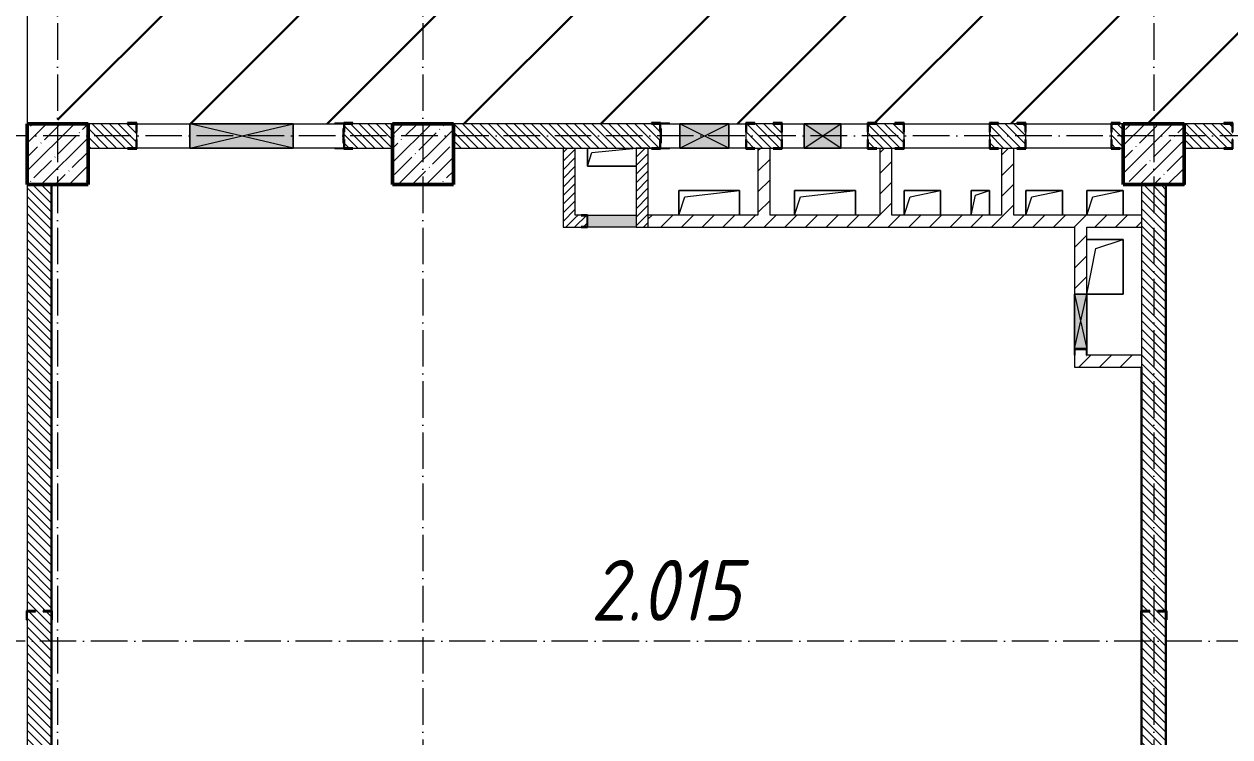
# Model space of a CAD drawing. Header units: millimetres. Extents: x 35697 to 388678, y -91946 to 171347.
# Drawn here: x 88485 to 98385, y 121859 to 127712 of the extents above; entities that cross this region are included whole.
import ezdxf

# ---------------------------------------------------------------- set-up
doc = ezdxf.new("R2010")
doc.units = ezdxf.units.MM
doc.linetypes.add('50_200_ШТРИХ_1Т_ш5_п1_п1_', pattern=[700, 500, -100, 0, -100])
for name, color, linetype, lineweight in [('2.1) ПГП окна 2.8 м', 5, 'Continuous', 30), ('2.4) ПГП вычит ЖБбалки 0.4 м -', 24, 'Continuous', 30), ('3.1) ЖБ окна 1.2 м', 102, 'Continuous', 30), ('A-DETL-GENF-OTLN', 7, 'Continuous', 9), ('A-FLOR-____-OTLN', 7, 'Continuous', 9), ('A-GENM-____-MCUT', 7, 'Continuous', 25), ('A-GENM-____-OTLN', 7, 'Continuous', 9), ('A-GENM-____-OTLN-1', 7, 'Continuous', 25), ('A-GLAZ-____-OTLN', 7, 'Continuous', 9), ('A-WALL-____-MCUT', 7, 'Continuous', 13), ('A-WALL-____-PATT-1', 7, 'Continuous', 9), ('A-WALL-FNSH-MCUT-1', 7, 'Continuous', 9), ('I-WALL-____-OTLN', 7, 'Continuous', 9), ('S-COLS-____-MCUT', 7, 'Continuous', 50), ('S-COLS-____-OTLN', 7, 'Continuous', 9), ('S-GRID-____-OTLN-1', 7, '50_200_ШТРИХ_1Т_ш5_п1_п1_', 9), ('Марки помещений', 7, 'Continuous', 9)]:
    doc.layers.add(name, color=color, linetype=linetype, lineweight=lineweight)
doc.styles.add('ISOCPEUR_I_2', font='isocpeui.ttf', dxfattribs={"width": 0.85, "height": 2.3})
pattern_1 = [(135, (43259.71, 63713.66), (-35.35534, -35.35534), [])]
pattern_2 = [(45, (43259.71, 63713.66), (-84.85281, 84.85281), [])]
pattern_3 = [(45, (43259.71, 63713.66), (-35.35534, 35.35534), [])]

# ---------------------------------------------------------------- blocks, each defined once
blk = doc.blocks.new('BSC_Колонна _Прямоугольная - 500х500-V18-АР1_План отверстий 2 этажа в осях 1-64_Ю-ЯЯ')
at = {"layer": 'S-COLS-____-OTLN'}
h = blk.add_hatch(dxfattribs=at)
h.set_pattern_fill('FP_27', color=256, style=0, pattern_type=2)
h.set_pattern_definition([(45, (-54500, -62931.04), (-114.04925, 114.04925), []), (45, (-54385.95, -62931.04), (-114.04925, 114.04925), [201.613, -40.323, 3.353, -36.97])])
h.paths.add_polyline_path([(-250, -250), (250, -250), (250, 250), (-250, 250)], flags=0)
at = {"layer": 'S-COLS-____-MCUT'}
for p, q in [((250, 250), (-250, 250)), ((-250, 250), (-250, -250)), ((250, -250), (250, 250)), ((-250, -250), (250, -250))]:
    blk.add_line(p, q, dxfattribs=at)
blk = doc.blocks.new('BSC_Колонна _Прямоугольная - 500х500-V46-АР1_План отверстий 2 этажа в осях 1-64_Ю-ЯЯ')
at = {"layer": 'S-COLS-____-OTLN'}
h = blk.add_hatch(dxfattribs=at)
h.set_pattern_fill('FP_56', color=256, style=0, pattern_type=2)
h.set_pattern_definition([(45, (-48500, -62931.04), (-114.04925, 114.04925), []), (45, (-48385.95, -62931.04), (-114.04925, 114.04925), [201.613, -40.323, 3.353, -36.97])])
h.paths.add_polyline_path([(-250, -250), (250, -250), (250, 250), (-250, 250)], flags=0)
at = {"layer": 'S-COLS-____-MCUT'}
for p, q in [((250, 250), (-250, 250)), ((-250, 250), (-250, -250)), ((250, -250), (250, 250)), ((-250, -250), (250, -250))]:
    blk.add_line(p, q, dxfattribs=at)
blk = doc.blocks.new('BSC_Колонна _Прямоугольная - 500х500-V72-АР1_План отверстий 2 этажа в осях 1-64_Ю-ЯЯ')
at = {"layer": 'S-COLS-____-OTLN'}
h = blk.add_hatch(dxfattribs=at)
h.set_pattern_fill('FP_84', color=256, style=0, pattern_type=2)
h.set_pattern_definition([(45, (-45500, -62931.04), (-114.04925, 114.04925), []), (45, (-45385.95, -62931.04), (-114.04925, 114.04925), [201.613, -40.323, 3.353, -36.97])])
h.paths.add_polyline_path([(-250, -250), (250, -250), (250, 250), (-250, 250)], flags=0)
at = {"layer": 'S-COLS-____-MCUT'}
for p, q in [((250, 250), (-250, 250)), ((-250, 250), (-250, -250)), ((250, -250), (250, 250)), ((-250, -250), (250, -250))]:
    blk.add_line(p, q, dxfattribs=at)
blk = doc.blocks.new('154_Стойка_СКБ_Уголок - СМ-2180_200-28268025-АР1_План отверстий 2 этажа в осях 1-64_Ю-ЯЯ')
at = {"layer": 'A-GENM-____-MCUT'}
for p, q in [((125, 156), (125, 81)), ((200, 156), (125, 156)), ((131, 81), (131, 150)), ((131, 150), (200, 150)), ((200, 150), (200, 156)), ((125, 81), (131, 81)), ((131, 19), (125, 19)), ((125, 19), (125, -56)), ((131, -50), (131, 19)), ((125, -56), (200, -56)), ((200, -50), (131, -50)), ((200, -56), (200, -50))]:
    blk.add_line(p, q, dxfattribs=at)
blk = doc.blocks.new('Стойка_Влож_Полоса боковая - Полоса-28213942-АР1_План отверстий 2 этажа в осях 1-64_Ю-ЯЯ')
at = {"layer": 'A-GENM-____-OTLN'}
for p, q in [((-5, 60), (0, 60)), ((-5, -60), (-5, 60)), ((0, -60), (-5, -60))]:
    blk.add_line(p, q, dxfattribs=at)
blk = doc.blocks.new('Стойка_Влож_Уголок_Опорный - Уголок-28213941-АР1_План отверстий 2 этажа в осях 1-64_Ю-ЯЯ')
at = {"layer": 'A-GENM-____-OTLN'}
for p, q in [((-212, -6), (-212, 0)), ((0, 0), (0, -6)), ((-212, -75), (-212, -6)), ((-212, -6), (-206, -6)), ((-212, -75), (-206, -75)), ((-6, -6), (0, -6)), ((-6, -75), (0, -75)), ((0, -6), (0, -75))]:
    blk.add_line(p, q, dxfattribs=at)
blk = doc.blocks.new('Фахверк_СКБ_Уголок - 200_3960_зеркало-28268689-АР1_План отверстий 2 этажа в осях 1-64_Ю-ЯЯ')
at = {"layer": 'A-GENM-____-MCUT'}
for p, q in [((200, 156), (125, 156)), ((125, 156), (125, 81)), ((131, 81), (131, 150)), ((131, 150), (200, 150)), ((200, 150), (200, 156)), ((125, 81), (131, 81)), ((131, 19), (125, 19)), ((125, 19), (125, -56)), ((131, -50), (131, 19)), ((125, -56), (200, -56)), ((200, -50), (131, -50)), ((200, -56), (200, -50))]:
    blk.add_line(p, q, dxfattribs=at)
blk = doc.blocks.new('Фахверк_СКБ_Уголок - 200_3960-28268576-АР1_План отверстий 2 этажа в осях 1-64_Ю-ЯЯ')
at = {"layer": 'A-GENM-____-MCUT'}
for p, q in [((200, 156), (125, 156)), ((125, 156), (125, 81)), ((131, 81), (131, 150)), ((131, 150), (200, 150)), ((200, 150), (200, 156)), ((125, 81), (131, 81)), ((131, 19), (125, 19)), ((125, 19), (125, -56)), ((131, -50), (131, 19)), ((125, -56), (200, -56)), ((200, -50), (131, -50)), ((200, -56), (200, -50))]:
    blk.add_line(p, q, dxfattribs=at)
blk = doc.blocks.new('154_Стойка_СКБ_Уголок - СМ-2480_200-28346303-АР1_План отверстий 2 этажа в осях 1-64_Ю-ЯЯ')
at = {"layer": 'A-GENM-____-MCUT'}
for p, q in [((125, 156), (125, 81)), ((200, 156), (125, 156)), ((131, 81), (131, 150)), ((131, 150), (200, 150)), ((200, 150), (200, 156)), ((125, 81), (131, 81)), ((131, 19), (125, 19)), ((125, 19), (125, -56)), ((131, -50), (131, 19)), ((125, -56), (200, -56)), ((200, -50), (131, -50)), ((200, -56), (200, -50))]:
    blk.add_line(p, q, dxfattribs=at)
blk = doc.blocks.new('Стойка_Влож_Полоса боковая - Полоса-V150-АР1_План отверстий 2 этажа в осях 1-64_Ю-ЯЯ')
at = {"layer": 'A-GENM-____-OTLN'}
for p, q in [((-5, 60), (0, 60)), ((-5, -60), (-5, 60)), ((0, 31), (0, -31)), ((0, -60), (-5, -60))]:
    blk.add_line(p, q, dxfattribs=at)
blk = doc.blocks.new('Фахверк_СКБ_Уголок - 200_3550-28267367-АР1_План отверстий 2 этажа в осях 1-64_Ю-ЯЯ')
at = {"layer": 'A-GENM-____-MCUT'}
for p, q in [((200, 156), (125, 156)), ((125, 156), (125, 81)), ((131, 81), (131, 150)), ((131, 150), (200, 150)), ((200, 150), (200, 156)), ((125, 81), (131, 81)), ((131, 19), (125, 19)), ((125, 19), (125, -56)), ((131, -50), (131, 19)), ((125, -56), (200, -56)), ((200, -50), (131, -50)), ((200, -56), (200, -50))]:
    blk.add_line(p, q, dxfattribs=at)
blk = doc.blocks.new('AR_Отверстие Ниша - Лючок-32403922-АР1_План отверстий 2 этажа в осях 1-64_Ю-ЯЯ')
at = {"layer": 'A-GLAZ-____-OTLN'}
blk.add_hatch(color=256, dxfattribs=at).paths.add_polyline_path([(-200, 50), (-200, -50), (200, -50), (200, 50)], flags=0)
for p, q in [((-200, 50), (200, 50)), ((-200, -50), (-200, 50)), ((200, -50), (-200, -50))]:
    blk.add_line(p, q, dxfattribs=at)
blk = doc.blocks.new('154_Фахверк_СКБ_Швеллер - Тип_100_3960-28331862-АР1_План отверстий 2 этажа в осях 1-64_Ю-ЯЯ')
at = {"layer": 'A-GENM-____-MCUT'}
for p, q in [((175, 50), (125, 50)), ((125, 50), (125, -50)), ((128, 47), (175, 47)), ((128, -47), (128, 47)), ((175, 47), (175, 50)), ((125, -50), (175, -50)), ((175, -47), (128, -47)), ((175, -50), (175, -47))]:
    blk.add_line(p, q, dxfattribs=at)
blk = doc.blocks.new('AR_Отверстие прямоугольное _в плите_ - AR_Отверстие прямоугольное _в плите_-V152-АР1_План отверстий 2 этажа в осях 1-64_Ю-ЯЯ')
at = {"layer": 'A-GENM-____-OTLN'}
for p, q in [((250, 100), (-250, 100)), ((-250, 100), (-250, -100)), ((-200, 50), (250, 100)), ((250, -100), (250, 100)), ((-250, -100), (-200, 50))]:
    blk.add_line(p, q, dxfattribs=at)
blk = doc.blocks.new('AR_Отверстие прямоугольное _в плите_ - AR_Отверстие прямоугольное _в плите_-30423629-АР1_План отверстий 2 этажа в осях 1-64_Ю-ЯЯ')
at = {"layer": 'A-GENM-____-OTLN'}
for p, q in [((150, 100), (-150, 100)), ((-150, 100), (-150, -100)), ((-100, 50), (150, 100)), ((150, -100), (150, 100)), ((-150, -100), (-100, 50))]:
    blk.add_line(p, q, dxfattribs=at)
blk = doc.blocks.new('AR_Отверстие прямоугольное _в плите_ - AR_Отверстие прямоугольное _в плите_-30423631-АР1_План отверстий 2 этажа в осях 1-64_Ю-ЯЯ')
at = {"layer": 'A-GENM-____-OTLN'}
for p, q in [((75, 100), (-75, 100)), ((-75, 100), (-75, -100)), ((-37.5, 62.5), (75, 100)), ((75, -100), (75, 100)), ((-75, -100), (-37.5, 62.5))]:
    blk.add_line(p, q, dxfattribs=at)
blk = doc.blocks.new('AR_Отверстие прямоугольное _в плите_ - AR_Отверстие прямоугольное _в плите_-V154-АР1_План отверстий 2 этажа в осях 1-64_Ю-ЯЯ')
at = {"layer": 'A-GENM-____-OTLN'}
for p, q in [((-200, 75), (-200, -75)), ((-200, -75), (-162.5, 37.5)), ((-162.5, 37.5), (200, 75)), ((-200, -75), (200, -75))]:
    blk.add_line(p, q, dxfattribs=at)
blk = doc.blocks.new('AR_Отверстие прямоугольное _в плите_ - AR_Отверстие прямоугольное _в плите_-30552603-АР1_План отверстий 2 этажа в осях 1-64_Ю-ЯЯ')
at = {"layer": 'A-GENM-____-OTLN'}
for p, q in [((150, 225), (-150, 225)), ((-75, 150), (150, 225)), ((150, -225), (150, 225)), ((-150, -225), (-75, 150)), ((-150, -225), (150, -225))]:
    blk.add_line(p, q, dxfattribs=at)
blk = doc.blocks.new('AR_Отверстие прямоугольное _в стене_ - AR_Отверстие прямоугольное _в стене__ЭОМ-36405773-АР1_План отверстий 2 этажа в осях 1-64_Ю-ЯЯ')
at = {"layer": 'A-GLAZ-____-OTLN'}
blk.add_hatch(color=256, dxfattribs=at).paths.add_polyline_path([(200, 100), (-200, 100), (-200, -100), (200, -100)], flags=0)
at = {"layer": 'A-DETL-GENF-OTLN'}
for p, q in [((-200, -100), (-200, 100)), ((-200, 100), (200, 100)), ((200, 100), (-200, -100)), ((-200, 100), (200, -100)), ((200, 100), (-200, 100)), ((-200, 100), (-200, -100)), ((200, 100), (200, -100)), ((200, -100), (200, 100)), ((200, -100), (-200, -100)), ((-200, -100), (200, -100))]:
    blk.add_line(p, q, dxfattribs=at)
blk = doc.blocks.new('AR_Отверстие прямоугольное _в стене__БезПР - AR_Отверстие прямоугольное _в стене__БезПР-36392850-АР1_План отверстий 2 этажа в осях 1-64_Ю-ЯЯ')
at = {"layer": 'A-GLAZ-____-OTLN'}
blk.add_hatch(color=256, dxfattribs=at).paths.add_polyline_path([(150, 100), (-150, 100), (-150, -100), (150, -100)], flags=0)
at = {"layer": 'A-DETL-GENF-OTLN'}
for p, q in [((-150, -100), (-150, 100)), ((-150, 100), (150, 100)), ((150, 100), (-150, -100)), ((-150, 100), (150, -100)), ((150, 100), (-150, 100)), ((-150, 100), (-150, -100)), ((150, 100), (150, -100)), ((150, -100), (150, 100)), ((150, -100), (-150, -100)), ((-150, -100), (150, -100))]:
    blk.add_line(p, q, dxfattribs=at)
blk = doc.blocks.new('AR_Отверстие прямоугольное _в стене_ - AR_Отверстие прямоугольное _в стене__ОВ-36816157-АР1_План отверстий 2 этажа в осях 1-64_Ю-ЯЯ')
at = {"layer": 'A-GLAZ-____-OTLN'}
blk.add_hatch(color=256, dxfattribs=at).paths.add_polyline_path([(-425, 100), (-425, -100), (425, -100), (425, 100)], flags=0)
at = {"layer": 'A-DETL-GENF-OTLN'}
for p, q in [((-425, -100), (-425, 100)), ((-425, 100), (425, 100)), ((425, 100), (-425, -100)), ((-425, 100), (425, -100)), ((425, 100), (-425, 100)), ((-425, 100), (-425, -100)), ((425, 100), (425, -100)), ((425, -100), (425, 100)), ((425, -100), (-425, -100)), ((-425, -100), (425, -100))]:
    blk.add_line(p, q, dxfattribs=at)
blk = doc.blocks.new('AR_Отверстие прямоугольное _в стене_ - AR_Отверстие прямоугольное _в стене__ОВ-36815583-АР1_План отверстий 2 этажа в осях 1-64_Ю-ЯЯ')
at = {"layer": 'A-GLAZ-____-OTLN'}
blk.add_hatch(color=256, dxfattribs=at).paths.add_polyline_path([(-225, 50), (-225, -50), (225, -50), (225, 50)], flags=0)
at = {"layer": 'A-DETL-GENF-OTLN'}
for p, q in [((-225, 50), (225, 50)), ((225, 50), (-225, -50)), ((-225, 50), (225, -50)), ((225, 50), (-225, 50)), ((225, 50), (225, -50)), ((225, -50), (225, 50)), ((225, -50), (-225, -50)), ((-225, -50), (225, -50))]:
    blk.add_line(p, q, dxfattribs=at)
blk = doc.blocks.new('154_Фахверк_СКБ_Швеллер - Тип_100_3960_зеркало-36793856-АР1_План отверстий 2 этажа в осях 1-64_Ю-ЯЯ')
at = {"layer": 'A-GENM-____-MCUT'}
for p, q in [((175, 50), (125, 50)), ((125, 50), (125, -50)), ((128, 47), (175, 47)), ((128, -47), (128, 47)), ((175, 47), (175, 50)), ((125, -50), (175, -50)), ((175, -47), (128, -47)), ((175, -50), (175, -47))]:
    blk.add_line(p, q, dxfattribs=at)
blk = doc.blocks.new('2этаж')
at = {"layer": 'S-GRID-____-OTLN-1', "color": 251, "ltscale": 0.6, "true_color": 0x636466}
for p, q in [((29908.3, 549908.8), (29908.3, 512083.3)), ((32908.3, 549908.8), (32908.3, 511907.5)), ((38908.3, 549908.8), (38908.3, 511907.5)), ((88482.7, 522097), (-20260.4, 522097)), ((59888.4, 517947), (-20260.4, 517947))]:
    blk.add_line(p, q, dxfattribs=at)

msp = doc.modelspace()

# ---------------------------------------------------------------- hatches: boundary and pattern name
at = {"layer": '2.1) ПГП окна 2.8 м'}
h = msp.add_hatch(dxfattribs=at)
h.set_pattern_fill('ANSI31', color=5, scale=250)
h.paths.add_polyline_path([(117699.7, 133594.7), (117159.7, 133594.7), (112459.7, 133594.7), (111959.7, 133594.7), (111759.7, 133594.7), (111759.7, 133144.7), (111533.7, 133144.7), (111533.7, 133138.7), (111085.7, 133138.7), (110959.7, 133144.7), (110959.7, 133594.7), (107509.7, 133594.7), (107509.7, 133094.7), (107009.7, 133094.7), (107009.7, 131394.7), (107509.7, 131394.7), (107509.7, 130894.7), (107009.7, 130894.7), (106509.7, 130894.7), (105209.7, 130894.7), (104209.7, 130894.7), (103209.7, 130894.7), (102711.1, 130894.7), (102511.1, 130894.7), (102059.7, 130894.7), (100359.7, 130894.7), (100359.7, 130094.7), (100084.7, 130094.7), (99184.7, 130094.7), (98909.7, 130094.7), (98909.7, 130894.7), (97559.7, 130894.7), (97061.1, 130894.7), (96861.1, 130894.7), (96409.7, 130894.7), (96059.7, 130894.7), (96059.7, 130294.7), (95959.7, 130294.7), (95909.7, 130294.7), (95909.7, 130394.7), (94809.7, 130394.7), (94809.7, 130294.7), (94509.7, 130294.7), (93559.7, 130294.7), (93459.7, 130294.7), (93459.7, 130894.7), (93459.7, 131144.7), (93259.7, 131144.7), (93259.7, 131244.7), (90809.7, 131244.7), (89009.7, 131244.7), (89009.7, 130994.7), (88759.7, 130994.7), (88759.7, 126894.7), (89009.7, 126894.7), (89334.7, 126894.7), (89334.7, 126900.7), (89409.7, 126900.7), (89844.7, 126894.7), (90694.7, 126894.7), (91034.7, 126894.7), (91034.7, 126900.7), (91103.7, 126900.7), (91109.7, 126900.7), (91184.7, 126900.7), (91509.7, 126894.7), (92009.7, 126894.7), (93634.7, 126894.7), (93634.7, 126900.7), (93709.7, 126900.7), (93715.7, 126900.7), (93784.7, 126900.7), (93869.7, 126894.7), (94269.7, 126894.7), (94409.7, 126894.7), (94409.7, 126900.7), (94484.7, 126900.7), (94634.7, 126894.7), (94634.7, 126900.7), (94709.7, 126900.7), (94889.7, 126894.7), (95189.7, 126894.7), (95409.7, 126894.7), (95409.7, 126900.7), (95484.7, 126900.7), (95634.7, 126894.7), (95634.7, 126900.7), (95709.7, 126900.7), (96409.7, 126894.7), (96409.7, 126900.7), (96484.7, 126900.7), (96634.7, 126894.7), (96634.7, 126900.7), (96709.7, 126900.7), (97409.7, 126894.7), (97409.7, 126900.7), (97509.7, 126900.7), (97509.7, 126894.7), (98009.7, 126894.7), (98334.7, 126894.7), (98334.7, 126900.7), (98409.7, 126900.7), (98759.7, 126894.7), (99609.7, 126894.7), (100034.7, 126894.7), (100034.7, 126900.7), (100103.7, 126900.7), (100109.7, 126900.7), (100184.7, 126900.7), (100509.7, 126894.7), (101009.7, 126894.7), (101509.7, 126894.7), (102009.7, 126894.7), (103734.7, 126894.7), (103734.7, 126900.7), (103809.7, 126900.7), (103815.7, 126900.7), (103839.7, 126894.7), (103809.7, 126894.7), (103809.7, 126854.7), (103814.7, 126854.7), (103814.7, 126694.7), (105609.7, 126694.7), (105609.7, 126763.7), (105609.7, 126825.7), (105609.7, 126900.7), (105684.7, 126900.7), (106509.7, 126894.7), (107009.7, 126894.7), (107534.7, 126894.7), (107534.7, 126900.7), (107609.7, 126900.7), (107615.7, 126900.7), (107684.7, 126900.7), (108334.7, 126894.7), (108584.7, 126894.7), (108684.7, 126894.7), (108684.7, 126900.7), (108753.7, 126900.7), (108759.7, 126900.7), (108834.7, 126900.7), (109959.7, 126894.7), (110409.7, 126894.7), (112009.7, 126894.7), (112509.7, 126894.7), (114834.7, 126894.7), (114834.7, 126900.7), (114909.7, 126900.7), (114915.7, 126900.7), (114984.7, 126900.7), (116509.7, 126894.7), (116509.7, 126900.7), (116584.7, 126900.7), (117699.7, 126896.7)])
h.paths.add_polyline_path([(111959.7, 130894.7), (111959.7, 131394.7), (112459.7, 131394.7), (112459.7, 130894.7)], flags=16)
h.paths.add_polyline_path([(117709.7, 126694.7), (116584.7, 126694.7), (116584.7, 126688.7), (116509.7, 126688.7), (114984.7, 126692.9), (114984.7, 126688.7), (114915.7, 126688.7), (114909.7, 126688.7), (114834.7, 126688.7), (114309.7, 126691.1), (114309.7, 126619.7), (114309.7, 125769.7), (114309.7, 125194.7), (114209.7, 125194.7), (114159.7, 125194.7), (113709.7, 125194.7), (113659.7, 125194.7), (113509.7, 125194.7), (113509.7, 125069.7), (113515.7, 125069.7), (113515.7, 124994.7), (113509.7, 123394.7), (113515.7, 123394.7), (113515.7, 123319.7), (113509.7, 122794.7), (117709.7, 122794.7)])
at = {"layer": 'A-WALL-____-PATT-1'}
h = msp.add_hatch(dxfattribs=at)
h.set_pattern_fill('FP_6', color=256, style=0, pattern_type=2)
h.set_pattern_definition(pattern_1)
h.paths.add_polyline_path([(91115.7, 126694.7), (91509.7, 126694.7), (91509.7, 126894.7), (91115.7, 126894.7), (91115.7, 126825.7), (91109.7, 126825.7), (91109.7, 126763.7), (91115.7, 126763.7), (91115.7, 126734.7)], flags=0)
h.paths.add_polyline_path([(89009.7, 126694.7), (89403.7, 126694.7), (89403.7, 126763.7), (89409.7, 126763.7), (89409.7, 126825.7), (89403.7, 126825.7), (89403.7, 126894.7), (89009.7, 126894.7)], flags=0)
h = msp.add_hatch(dxfattribs=at)
h.set_pattern_fill('FP_6', color=256, style=0, pattern_type=2)
h.set_pattern_definition(pattern_1)
h.paths.add_polyline_path([(97484.7, 126694.7), (97509.7, 126694.7), (97509.7, 126894.7), (97415.7, 126894.7), (97415.7, 126825.7), (97409.7, 126825.7), (97409.7, 126763.7), (97415.7, 126763.7), (97415.7, 126694.7)], flags=0)
h.paths.add_polyline_path([(95415.7, 126694.7), (95703.7, 126694.7), (95703.7, 126763.7), (95709.7, 126763.7), (95709.7, 126825.7), (95703.7, 126825.7), (95703.7, 126894.7), (95415.7, 126894.7), (95415.7, 126825.7), (95409.7, 126825.7), (95409.7, 126763.7), (95415.7, 126763.7)], flags=0)
h.paths.add_polyline_path([(96415.7, 126694.7), (96703.7, 126694.7), (96703.7, 126763.7), (96709.7, 126763.7), (96709.7, 126825.7), (96703.7, 126825.7), (96703.7, 126894.7), (96415.7, 126894.7), (96415.7, 126825.7), (96409.7, 126825.7), (96409.7, 126763.7), (96415.7, 126763.7), (96415.7, 126698.7)], flags=0)
h.paths.add_polyline_path([(94484.7, 126694.7), (94703.7, 126694.7), (94703.7, 126763.7), (94709.7, 126763.7), (94709.7, 126825.7), (94703.7, 126825.7), (94703.7, 126894.7), (94415.7, 126894.7), (94415.7, 126825.7), (94409.7, 126825.7), (94409.7, 126763.7), (94415.7, 126763.7), (94415.7, 126694.7)], flags=0)
h.paths.add_polyline_path([(93634.7, 126694.7), (93703.7, 126694.7), (93703.7, 126763.7), (93709.7, 126763.7), (93709.7, 126825.7), (93703.7, 126825.7), (93703.7, 126894.7), (92009.7, 126894.7), (92009.7, 126694.7), (93618.3, 126694.7)], flags=0)
h = msp.add_hatch(dxfattribs=at)
h.set_pattern_fill('FP_6', color=256, style=0, pattern_type=2)
h.set_pattern_definition(pattern_1)
h.paths.add_polyline_path([(100115.7, 126694.7), (100509.7, 126694.7), (100509.7, 126894.7), (100115.7, 126894.7), (100115.7, 126825.7), (100109.7, 126825.7), (100109.7, 126763.7), (100115.7, 126763.7), (100115.7, 126734.7)], flags=0)
h.paths.add_polyline_path([(98009.7, 126694.7), (98403.7, 126694.7), (98403.7, 126763.7), (98409.7, 126763.7), (98409.7, 126825.7), (98403.7, 126825.7), (98403.7, 126894.7), (98009.7, 126894.7)], flags=0)
h = msp.add_hatch(dxfattribs=at)
h.set_pattern_fill('FP_5', color=256, style=0, pattern_type=2)
h.set_pattern_definition(pattern_3)
h.paths.add_polyline_path([(93009.7, 126044.7), (93009.7, 126694.7), (92909.7, 126694.7), (92909.7, 126044.7)], flags=0)
h = msp.add_hatch(dxfattribs=at)
h.set_pattern_fill('FP_5', color=256, style=0, pattern_type=2)
h.set_pattern_definition(pattern_3)
h.paths.add_polyline_path([(93609.7, 126044.7), (93609.7, 126694.7), (93509.7, 126694.7), (93509.7, 126044.7)], flags=0)
h = msp.add_hatch(dxfattribs=at)
h.set_pattern_fill('FP_4', color=256, style=0, pattern_type=2)
h.set_pattern_definition(pattern_2)
h.paths.add_polyline_path([(94609.7, 126144.7), (94609.7, 126694.7), (94509.7, 126694.7), (94509.7, 126144.7)], flags=0)
h = msp.add_hatch(dxfattribs=at)
h.set_pattern_fill('FP_4', color=256, style=0, pattern_type=2)
h.set_pattern_definition(pattern_2)
h.paths.add_polyline_path([(95609.7, 126144.7), (95609.7, 126694.7), (95509.7, 126694.7), (95509.7, 126144.7)], flags=0)
h = msp.add_hatch(dxfattribs=at)
h.set_pattern_fill('FP_4', color=256, style=0, pattern_type=2)
h.set_pattern_definition(pattern_2)
h.paths.add_polyline_path([(96609.7, 126144.7), (96609.7, 126694.7), (96509.7, 126694.7), (96509.7, 126144.7)], flags=0)
h = msp.add_hatch(dxfattribs=at)
h.set_pattern_fill('FP_6', color=256, style=0, pattern_type=2)
h.set_pattern_definition(pattern_1)
h.paths.add_polyline_path([(88509.7, 119394.7), (88709.7, 119394.7), (88709.7, 122888.7), (88640.7, 122888.7), (88640.7, 122894.7), (88709.7, 122894.7), (88709.7, 126394.7), (88509.7, 126394.7), (88509.7, 122894.7), (88578.7, 122894.7), (88578.7, 122888.7), (88509.7, 122888.7), (88509.7, 120938.3)], flags=0)
h = msp.add_hatch(dxfattribs=at)
h.set_pattern_fill('FP_6', color=256, style=0, pattern_type=2)
h.set_pattern_definition(pattern_1)
h.paths.add_polyline_path([(97859.7, 119394.7), (97859.7, 122888.7), (97790.7, 122888.7), (97790.7, 122894.7), (97859.7, 122894.7), (97859.7, 126394.7), (97659.7, 126394.7), (97659.7, 122894.7), (97728.7, 122894.7), (97728.7, 122888.7), (97659.7, 122888.7), (97659.7, 119394.7)], flags=0)
h = msp.add_hatch(dxfattribs=at)
h.set_pattern_fill('FP_5', color=256, style=0, pattern_type=2)
h.set_pattern_definition(pattern_3)
h.paths.add_polyline_path([(93059.7, 126044.7), (93059.7, 126047.7), (93106.7, 126047.7), (93106.7, 126141.7), (93059.7, 126141.7), (93059.7, 126144.7), (93009.7, 126144.7), (93009.7, 126044.7)], flags=0)
h = msp.add_hatch(dxfattribs=at)
h.set_pattern_fill('FP_4', color=256, style=0, pattern_type=2)
h.set_pattern_definition(pattern_2)
h.paths.add_polyline_path([(97209.7, 126044.7), (97659.7, 126044.7), (97659.7, 126144.7), (93609.7, 126144.7), (93609.7, 126044.7), (97153.3, 126044.7)], flags=0)
h = msp.add_hatch(dxfattribs=at)
h.set_pattern_fill('FP_4', color=256, style=0, pattern_type=2)
h.set_pattern_definition(pattern_2)
h.paths.add_polyline_path([(97206.7, 124994.7), (97206.7, 125041.7), (97112.7, 125041.7), (97112.7, 124994.7), (97159.7, 124994.7)], flags=0)
h.paths.add_polyline_path([(97109.7, 125494.7), (97209.7, 125494.7), (97209.7, 126044.7), (97109.7, 126044.7), (97109.7, 125781.5)], flags=0)
h = msp.add_hatch(dxfattribs=at)
h.set_pattern_fill('FP_4', color=256, style=0, pattern_type=2)
h.set_pattern_definition(pattern_2)
h.paths.add_polyline_path([(97206.7, 124894.7), (97659.7, 124894.7), (97659.7, 124994.7), (97109.7, 124994.7), (97109.7, 124894.7), (97112.7, 124894.7)], flags=0)

# ---------------------------------------------------------------- linework, layer by layer
at = {"layer": '2.4) ПГП вычит ЖБбалки 0.4 м -'}
for points in [[(98009.7, 126694.7), (98009.7, 126394.7), (97859.7, 126394.7), (97859.7, 119394.7), (98009.7, 119394.7)], [(88709.7, 126394.7), (88709.7, 119394.7)], [(97659.7, 124894.7), (97659.7, 119394.7)]]:
    msp.add_lwpolyline(points, dxfattribs=at)
at = {"layer": 'A-FLOR-____-OTLN'}
for p, q in [((88509.7, 130994.7), (88509.7, 126894.7)), ((93109.7, 126544.7), (93109.7, 126694.7)), ((93509.7, 126544.7), (93109.7, 126544.7)), ((93859.7, 126344.7), (94359.7, 126344.7)), ((93859.7, 126144.7), (93859.7, 126344.7)), ((94359.7, 126344.7), (94359.7, 126144.7)), ((94809.7, 126344.7), (95309.7, 126344.7)), ((94809.7, 126144.7), (94809.7, 126344.7)), ((95309.7, 126344.7), (95309.7, 126144.7)), ((95709.7, 126344.7), (96009.7, 126344.7)), ((95709.7, 126144.7), (95709.7, 126344.7)), ((96009.7, 126344.7), (96009.7, 126144.7)), ((96259.7, 126344.7), (96409.7, 126344.7)), ((96259.7, 126144.7), (96259.7, 126344.7)), ((96409.7, 126344.7), (96409.7, 126144.7)), ((96709.7, 126344.7), (97009.7, 126344.7)), ((96709.7, 126144.7), (96709.7, 126344.7)), ((97009.7, 126344.7), (97009.7, 126144.7)), ((97209.7, 126344.7), (97509.7, 126344.7)), ((97209.7, 126144.7), (97209.7, 126344.7)), ((97509.7, 126344.7), (97509.7, 126144.7)), ((97209.7, 125944.7), (97509.7, 125944.7)), ((97509.7, 125944.7), (97509.7, 125494.7)), ((97509.7, 125494.7), (97209.7, 125494.7))]:
    msp.add_line(p, q, dxfattribs=at)
at = {"layer": 'A-WALL-____-MCUT'}
for p, q in [((89334.7, 126894.7), (89009.7, 126894.7)), ((89409.7, 126763.7), (89409.7, 126825.7)), ((91509.7, 126894.7), (91184.7, 126894.7)), ((93634.7, 126894.7), (92009.7, 126894.7)), ((93709.7, 126763.7), (93709.7, 126825.7)), ((94409.7, 126825.7), (94409.7, 126763.7)), ((94634.7, 126894.7), (94484.7, 126894.7)), ((94709.7, 126763.7), (94709.7, 126825.7)), ((95409.7, 126825.7), (95409.7, 126763.7)), ((95634.7, 126894.7), (95484.7, 126894.7)), ((95709.7, 126763.7), (95709.7, 126825.7)), ((96409.7, 126825.7), (96409.7, 126763.7)), ((96634.7, 126894.7), (96484.7, 126894.7)), ((96709.7, 126763.7), (96709.7, 126825.7)), ((97409.7, 126825.7), (97409.7, 126763.7)), ((97509.7, 126894.7), (97484.7, 126894.7)), ((98334.7, 126894.7), (98009.7, 126894.7)), ((89009.7, 126694.7), (89334.7, 126694.7)), ((91184.7, 126694.7), (91509.7, 126694.7)), ((92009.7, 126694.7), (93634.7, 126694.7)), ((94484.7, 126694.7), (94634.7, 126694.7)), ((95484.7, 126694.7), (95634.7, 126694.7)), ((96484.7, 126694.7), (96634.7, 126694.7)), ((97484.7, 126694.7), (97509.7, 126694.7)), ((98009.7, 126694.7), (98334.7, 126694.7)), ((88509.7, 126394.7), (88509.7, 122894.7)), ((88709.7, 122894.7), (88709.7, 126394.7)), ((97659.7, 126394.7), (97659.7, 122894.7)), ((97859.7, 122894.7), (97859.7, 126394.7)), ((88509.7, 122819.7), (88509.7, 119394.7)), ((88709.7, 119394.7), (88709.7, 122819.7)), ((97659.7, 122819.7), (97659.7, 119394.7)), ((97859.7, 119394.7), (97859.7, 122819.7))]:
    msp.add_line(p, q, dxfattribs=at)
at = {"layer": 'A-WALL-FNSH-MCUT-1'}
for p, q in [((92909.7, 126694.7), (92909.7, 126044.7)), ((93009.7, 126144.7), (93009.7, 126694.7)), ((93609.7, 126694.7), (93509.7, 126694.7)), ((93509.7, 126694.7), (93509.7, 126144.7)), ((93609.7, 126044.7), (93609.7, 126694.7)), ((94509.7, 126694.7), (94509.7, 126144.7)), ((94609.7, 126144.7), (94609.7, 126694.7)), ((95509.7, 126694.7), (95509.7, 126144.7)), ((95609.7, 126144.7), (95609.7, 126694.7)), ((96509.7, 126694.7), (96509.7, 126144.7)), ((96609.7, 126144.7), (96609.7, 126694.7)), ((93059.7, 126144.7), (93009.7, 126144.7)), ((94509.7, 126144.7), (93609.7, 126144.7)), ((95509.7, 126144.7), (94609.7, 126144.7)), ((96509.7, 126144.7), (95609.7, 126144.7)), ((97659.7, 126144.7), (96609.7, 126144.7)), ((92909.7, 126044.7), (93059.7, 126044.7)), ((93509.7, 126044.7), (97109.7, 126044.7)), ((97109.7, 126044.7), (97109.7, 125494.7)), ((97209.7, 125494.7), (97209.7, 126044.7)), ((97209.7, 126044.7), (97659.7, 126044.7)), ((97109.7, 124994.7), (97109.7, 124894.7)), ((97659.7, 124994.7), (97209.7, 124994.7)), ((97109.7, 124894.7), (97659.7, 124894.7))]:
    msp.add_line(p, q, dxfattribs=at)
at = {"layer": 'I-WALL-____-OTLN'}
for p, q in [((89409.7, 126894.7), (89844.7, 126894.7)), ((90694.7, 126894.7), (91109.7, 126894.7)), ((93709.7, 126894.7), (93869.7, 126894.7)), ((94269.7, 126894.7), (94409.7, 126894.7)), ((94709.7, 126894.7), (94889.7, 126894.7)), ((95189.7, 126894.7), (95409.7, 126894.7)), ((95709.7, 126894.7), (96409.7, 126894.7)), ((96709.7, 126894.7), (97409.7, 126894.7)), ((89844.7, 126694.7), (89409.7, 126694.7)), ((91109.7, 126694.7), (90694.7, 126694.7)), ((93869.7, 126694.7), (93709.7, 126694.7)), ((94409.7, 126694.7), (94269.7, 126694.7)), ((94889.7, 126694.7), (94709.7, 126694.7)), ((95409.7, 126694.7), (95189.7, 126694.7)), ((96409.7, 126694.7), (95709.7, 126694.7)), ((97409.7, 126694.7), (96709.7, 126694.7))]:
    msp.add_line(p, q, dxfattribs=at)

# ---------------------------------------------------------------- block references
at = {"layer": '3.1) ЖБ окна 1.2 м'}
msp.add_blockref('2этаж', (58851.4, -395302.3), dxfattribs=at)
at = {"layer": 'A-GENM-____-OTLN'}
for name, p, rotation in [('Стойка_Влож_Уголок_Опорный - Уголок-28213941-АР1_План отверстий 2 этажа в осях 1-64_Ю-ЯЯ', (91109.7, 126688.7), 269.9999999999995), ('Стойка_Влож_Уголок_Опорный - Уголок-28213941-АР1_План отверстий 2 этажа в осях 1-64_Ю-ЯЯ', (93709.7, 126900.7), 89.99999999999955), ('Стойка_Влож_Полоса боковая - Полоса-28213942-АР1_План отверстий 2 этажа в осях 1-64_Ю-ЯЯ', (93709.7, 126794.7), 180)]:
    msp.add_blockref(name, p, dxfattribs=dict(at, rotation=rotation))
for name, p in [('Стойка_Влож_Полоса боковая - Полоса-V150-АР1_План отверстий 2 этажа в осях 1-64_Ю-ЯЯ', (91109.7, 126794.7)), ('AR_Отверстие прямоугольное _в плите_ - AR_Отверстие прямоугольное _в плите_-V154-АР1_План отверстий 2 этажа в осях 1-64_Ю-ЯЯ', (93309.7, 126619.7)), ('AR_Отверстие прямоугольное _в плите_ - AR_Отверстие прямоугольное _в плите_-V152-АР1_План отверстий 2 этажа в осях 1-64_Ю-ЯЯ', (94109.7, 126244.7)), ('AR_Отверстие прямоугольное _в плите_ - AR_Отверстие прямоугольное _в плите_-V152-АР1_План отверстий 2 этажа в осях 1-64_Ю-ЯЯ', (95059.7, 126244.7)), ('AR_Отверстие прямоугольное _в плите_ - AR_Отверстие прямоугольное _в плите_-30423629-АР1_План отверстий 2 этажа в осях 1-64_Ю-ЯЯ', (95859.7, 126244.7)), ('AR_Отверстие прямоугольное _в плите_ - AR_Отверстие прямоугольное _в плите_-30423631-АР1_План отверстий 2 этажа в осях 1-64_Ю-ЯЯ', (96334.7, 126244.7)), ('AR_Отверстие прямоугольное _в плите_ - AR_Отверстие прямоугольное _в плите_-30423629-АР1_План отверстий 2 этажа в осях 1-64_Ю-ЯЯ', (96859.7, 126244.7)), ('AR_Отверстие прямоугольное _в плите_ - AR_Отверстие прямоугольное _в плите_-30423629-АР1_План отверстий 2 этажа в осях 1-64_Ю-ЯЯ', (97359.7, 126244.7)), ('AR_Отверстие прямоугольное _в плите_ - AR_Отверстие прямоугольное _в плите_-30552603-АР1_План отверстий 2 этажа в осях 1-64_Ю-ЯЯ', (97359.7, 125719.7))]:
    msp.add_blockref(name, p, dxfattribs=at)
at = {"layer": 'A-GENM-____-OTLN-1'}
for name, p, rotation in [('Фахверк_СКБ_Уголок - 200_3960-28268576-АР1_План отверстий 2 этажа в осях 1-64_Ю-ЯЯ', (89534.7, 126844.7), 180), ('154_Стойка_СКБ_Уголок - СМ-2180_200-28268025-АР1_План отверстий 2 этажа в осях 1-64_Ю-ЯЯ', (93834.7, 126844.7), 180), ('Фахверк_СКБ_Уголок - 200_3960-28268576-АР1_План отверстий 2 этажа в осях 1-64_Ю-ЯЯ', (94834.7, 126844.7), 180), ('Фахверк_СКБ_Уголок - 200_3960-28268576-АР1_План отверстий 2 этажа в осях 1-64_Ю-ЯЯ', (95834.7, 126844.7), 180), ('Фахверк_СКБ_Уголок - 200_3960-28268576-АР1_План отверстий 2 этажа в осях 1-64_Ю-ЯЯ', (96834.7, 126844.7), 180), ('Фахверк_СКБ_Уголок - 200_3960-28268576-АР1_План отверстий 2 этажа в осях 1-64_Ю-ЯЯ', (98534.7, 126844.7), 180), ('154_Фахверк_СКБ_Швеллер - Тип_100_3960-28331862-АР1_План отверстий 2 этажа в осях 1-64_Ю-ЯЯ', (93234.7, 126094.7), 180), ('154_Фахверк_СКБ_Швеллер - Тип_100_3960_зеркало-36793856-АР1_План отверстий 2 этажа в осях 1-64_Ю-ЯЯ', (97159.7, 125169.7), 270), ('Фахверк_СКБ_Уголок - 200_3550-28267367-АР1_План отверстий 2 этажа в осях 1-64_Ю-ЯЯ', (88559.7, 123019.7), 269.9999999999999), ('Фахверк_СКБ_Уголок - 200_3550-28267367-АР1_План отверстий 2 этажа в осях 1-64_Ю-ЯЯ', (97709.7, 123019.7), 270.0000000000001)]:
    msp.add_blockref(name, p, dxfattribs=dict(at, rotation=rotation))
for name, p in [('154_Стойка_СКБ_Уголок - СМ-2480_200-28346303-АР1_План отверстий 2 этажа в осях 1-64_Ю-ЯЯ', (90984.7, 126744.7)), ('Фахверк_СКБ_Уголок - 200_3960_зеркало-28268689-АР1_План отверстий 2 этажа в осях 1-64_Ю-ЯЯ', (94284.7, 126744.7)), ('Фахверк_СКБ_Уголок - 200_3960_зеркало-28268689-АР1_План отверстий 2 этажа в осях 1-64_Ю-ЯЯ', (95284.7, 126744.7)), ('Фахверк_СКБ_Уголок - 200_3960_зеркало-28268689-АР1_План отверстий 2 этажа в осях 1-64_Ю-ЯЯ', (96284.7, 126744.7)), ('Фахверк_СКБ_Уголок - 200_3960_зеркало-28268689-АР1_План отверстий 2 этажа в осях 1-64_Ю-ЯЯ', (97284.7, 126744.7))]:
    msp.add_blockref(name, p, dxfattribs=at)
at = {"layer": 'A-GLAZ-____-OTLN'}
for name, p, rotation in [('AR_Отверстие прямоугольное _в стене_ - AR_Отверстие прямоугольное _в стене__ОВ-36816157-АР1_План отверстий 2 этажа в осях 1-64_Ю-ЯЯ', (90269.7, 126794.7), 180), ('AR_Отверстие прямоугольное _в стене_ - AR_Отверстие прямоугольное _в стене__ЭОМ-36405773-АР1_План отверстий 2 этажа в осях 1-64_Ю-ЯЯ', (94069.7, 126794.7), 180), ('AR_Отверстие прямоугольное _в стене__БезПР - AR_Отверстие прямоугольное _в стене__БезПР-36392850-АР1_План отверстий 2 этажа в осях 1-64_Ю-ЯЯ', (95039.7, 126794.7), 180), ('AR_Отверстие Ниша - Лючок-32403922-АР1_План отверстий 2 этажа в осях 1-64_Ю-ЯЯ', (93309.7, 126094.7), 180), ('AR_Отверстие прямоугольное _в стене_ - AR_Отверстие прямоугольное _в стене__ОВ-36815583-АР1_План отверстий 2 этажа в осях 1-64_Ю-ЯЯ', (97159.7, 125269.7), 90)]:
    msp.add_blockref(name, p, dxfattribs=dict(at, rotation=rotation))
at = {"layer": 'S-COLS-____-OTLN'}
for name, p in [('BSC_Колонна _Прямоугольная - 500х500-V72-АР1_План отверстий 2 этажа в осях 1-64_Ю-ЯЯ', (88759.7, 126644.7)), ('BSC_Колонна _Прямоугольная - 500х500-V46-АР1_План отверстий 2 этажа в осях 1-64_Ю-ЯЯ', (91759.7, 126644.7)), ('BSC_Колонна _Прямоугольная - 500х500-V18-АР1_План отверстий 2 этажа в осях 1-64_Ю-ЯЯ', (97759.7, 126644.7))]:
    msp.add_blockref(name, p, dxfattribs=at)

# ---------------------------------------------------------------- texts
at = {"layer": 'Марки помещений', "insert": (93136.9, 123312.7), "char_height": 500, "width": 737.552, "attachment_point": 1, "style": 'ISOCPEUR_I_2'}
msp.add_mtext('2.015', dxfattribs=at)

doc.saveas('drawing.dxf')
